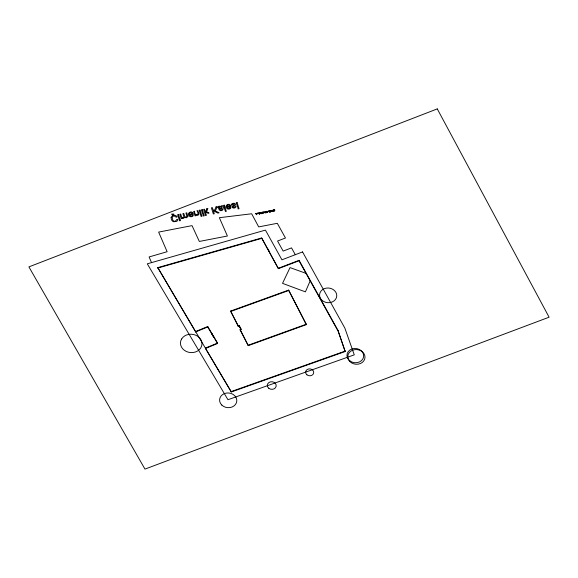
<?xml version="1.0" encoding="UTF-8"?>
<svg xmlns="http://www.w3.org/2000/svg" width="578" height="578" viewBox="0 0 578 578"><rect width="100%" height="100%" fill="white"/><g stroke="black" fill="none" stroke-linecap="round" stroke-linejoin="round"><path stroke-width="0.87" d="M262.484 212.307C262.159 214.835 261.458 211.497 262.296 212.458M260.938 213.094C260.1 214.351 261.552 211.786 260.158 212.971C261.14 212.14 259.984 214.59 261.119 213.08M259.269 213.275L259.659 214.019L259.768 213.036M195.66 331.924L195.704 331.49L207.74 326.527L207.697 326.967L195.66 331.924L157.78 267.621L261.653 237.97L278.408 268.662L299.028 260.765L299.079 260.331L278.452 268.228M299.079 260.331L337.87 330.197L345.182 351.511L231.308 391.956L205.479 348.469L205.53 348.028L217.559 343.072L207.74 326.527M205.479 348.469L217.516 343.505L212.025 333.961M211.974 334.402L212.133 333.918M213.867 337.595L214.026 337.111M217.516 343.505L217.559 343.072M238.23 326.303L230.6 311.072L288.61 290.105L306.311 324.222L306.268 324.655L248.258 345.63L240.094 329.894L241.084 329.12L239.227 325.53L238.23 326.303L239.227 325.53M231.308 391.956L157.78 267.621M240.108 327.762L240.152 327.321M240.094 329.894L241.084 329.12M256.271 213.853L256.668 214.597L257.044 213.166L256.61 214.749L255.707 213.427M256.776 213.614L256.155 213.925L255.91 213.39M257.976 212.986L257.81 213.398L257.781 213.029M258.901 212.805L259.154 213.347L259.746 213.231C260.252 210.797 259.984 216.981 258.706 212.849M261.711 213.571L261.162 212.372M261.69 213.766L261.335 212.336M262.441 212.726L262.239 213.188L261.935 212.877M248.258 345.63L240.137 329.453M262.896 212.039L263.127 213.13L262.723 212.068M263.171 212.935L263.387 211.945M263.091 213L263.734 212.863L263.561 211.909M278.408 268.662L261.653 237.97M265.143 212.328L265.23 213.101L264.89 212.401M264.934 212.48C265.418 211.201 264.059 212.733 264.955 212.285M264.869 212.596L264.457 212.039L265.244 211.736M265.121 212.531L265.396 211.851M265.223 211.931L265.41 211.519M265.584 212.285L265.562 211.62M267 211.931L266.516 212.639M266.494 212.834L266.696 211.302M267.824 212.386L266.884 211.266M268.459 211.143L268.206 211.006M268.438 211.338L268.402 210.97M270.287 211.302L270.49 211.974L269.63 212.227L269.276 210.804M269.493 211.107L270.244 211.31L269.615 211.526L269.514 210.912M269.666 211.678L270.352 211.851L269.774 212.047L269.637 211.331M272.505 210.999L271.609 210.349M272.484 211.194C271.212 211.584 273.604 211.273 271.87 210.428M271.848 210.63L272.527 210.175M273.596 209.966L273.669 211.049L272.867 210.782M273.539 210.58L273.329 211.042L273.033 210.732M273.524 210.811L272.686 210.529L273.416 210.002M273.986 209.893L274.218 210.984L273.813 209.922M274.182 210.717L274.629 210.724L274.478 209.792M274.218 210.984L274.832 210.717L274.651 209.763M306.268 324.655L288.61 290.105M345.182 351.511L337.87 330.197M310.307 280.547L305.401 291.861L282.534 283.357L290.033 267.6L306.383 273.488M270.266 211.497L270.215 210.898L269.261 210.999M230.557 311.513L288.567 290.546M248.302 345.189L306.311 324.222M231.359 391.523L345.225 351.07M157.736 268.062L261.603 238.411M260.44 212.494L260.945 212.538M271.595 210.544L272.549 210.5M256.249 214.048L256.733 213.954M259.247 213.47L259.732 213.376M262.434 212.957L261.856 212.928M267.585 212.625L266.978 212.126M207.697 326.967L212.083 334.359M299.028 260.765L337.827 330.638M295.3 254.696L291.514 247.883L283.148 251.09L277.556 241.026L285.467 237.999L277.31 223.303L258.698 226.901L251.668 213.773L219.358 217.696L227.407 236.012L199.323 241.445L192.033 225.63L158.639 232.089L167.136 251.712L149.117 256.95L151.53 262.614M267.852 248.916L269.507 251.885M239.176 325.97L241.04 329.554M230.6 311.072L238.281 325.869M189.302 213.781L189.36 214.46L193.211 213.679L193.16 215.717A2.218 1.893 6.1 0 1 192.142 216.533L191.137 216.736A2.276 1.936 6.1 0 1 189.721 216.403C185.993 214.301 190.776 209.814 192.965 212.986L192.091 213.268L190.444 212.632L189.302 213.781M226.916 206.144L226.973 206.823L230.817 206.043L230.774 208.08A2.218 1.893 6.1 0 1 229.755 208.896L228.751 209.099A2.276 1.936 6.1 0 1 227.335 208.766C223.607 206.664 228.389 202.177 230.579 205.349L229.704 205.631L228.057 204.995L226.916 206.144M232.24 204.706L232.226 205.132L231.323 205.19C231.005 202.777 235.961 202.459 235.593 204.988C232.038 205.631 232.724 209.2 235.152 206.404L236.034 206.332C236.221 208.318 232.269 208.817 232.031 206.78C233.382 205.537 236.315 203.153 232.414 204.359L232.24 204.706M171.102 217.566L171.413 219.748L172.533 221.164A2.977 2.536 6.1 0 0 173.747 221.714L176.536 221.417A2.709 2.305 6.1 0 0 177.684 220.211L177.843 219.38L176.854 219.38C172.569 226.431 169.477 211.627 176.29 217.241L177.171 216.844L176.073 215.753A2.811 2.391 6.1 0 0 174.643 215.312L172.165 215.919L171.102 217.566M198.883 214.055L197.943 215.356L195.631 215.081L195.834 215.717L195.046 215.876L193.644 211.425L194.519 211.252C194.064 216.28 200.66 215.673 196.961 210.753L197.835 210.573L198.883 214.055M218 207.191C217.884 209.915 221.88 207.661 222.284 209.243L221.266 209.995L219.654 209.424L218.831 209.698C222.125 212.704 224.604 208.831 222.429 205.58L221.519 205.768L221.511 206.353L219.019 206.194L218 207.191M173.248 214.583L172.576 215.016L173.06 215.71L173.711 215.572L173.862 214.098L171.709 214.055L171.919 214.532L173.248 214.583M212.971 335.558L212.971 336.071L212.971 335.558M270.807 210.948L271.422 211.324L270.807 210.948M187.879 216.555L186.651 217.689A1.835 1.561 6.1 0 1 185.249 217.509L184.808 217.234L183.602 218.303A1.879 1.604 6.1 0 1 182.178 218.137L181.803 217.899L182.005 218.52L181.217 218.679L179.816 214.236L180.69 214.055L181.622 216.894L182.46 217.66A1.322 1.127 6.1 0 0 183.594 217.545L183.876 216.952L182.886 213.607L183.761 213.434L184.852 216.591A1.17 0.997 6.1 0 0 185.726 217.097L186.947 216.461L185.943 212.993L186.81 212.812L187.879 216.555M270.634 210.905C271.118 212.856 272.31 209.85 270.634 210.905M192.525 214.994C192.322 216.447 190.003 216.396 189.606 215.067L192.481 214.481L192.525 214.994M230.138 207.358C229.936 208.81 227.616 208.759 227.219 207.43L230.095 206.845L230.138 207.358M206.801 208.752L205.811 211.375L205.031 210.992L204.475 209.229L203.601 209.402L205.537 215.543L206.411 215.37L205.306 211.866L207.95 213.253L209.077 213.029L206.584 211.779L207.878 208.535L206.801 208.752M216.056 206.873L214.496 210.5L213.022 209.756L212.35 207.625L211.411 207.82L213.347 213.961L214.286 213.766L213.325 210.724L217.827 213.051L219.105 212.791L215.334 210.912L217.299 206.621L216.056 206.873M219.091 206.996L218.99 207.553A0.773 0.657 6.1 0 0 219.416 208.001L221.974 208.051L220.767 206.642L219.091 206.996M272.903 210.435L273.481 210.652L272.961 210.399M181.593 339.04L181.499 339.156A10.78 9.183 6.1 0 0 191.094 352.609A10.78 9.183 6.1 0 0 201.014 339.9A10.78 9.183 6.1 0 0 183.038 337.191L181.593 339.04M437.271 108.895L28.9 266.892L144.97 469.105L549.1 317.199L437.271 108.895M302.554 251.921L281.934 259.818L265.432 230.102L147.282 263.828L227.97 399.716L354.271 354.849L344.842 328.073L302.554 251.921M178.486 214.503L177.612 214.684L179.014 219.127L179.888 218.954L178.486 214.503M200.031 210.132L199.157 210.305L201.093 216.447L201.968 216.273L200.031 210.132M202.264 209.677L201.39 209.85L202.791 214.301L203.666 214.127L202.264 209.677M224.365 205.19L223.491 205.363L225.427 211.512L226.301 211.331L224.365 205.19M237.11 202.603L236.236 202.777L237.637 207.227L238.512 207.054L237.11 202.603M180.148 219.777L179.274 219.958L179.548 220.825L180.423 220.644L180.148 219.777M203.926 214.951L203.051 215.124L203.326 215.999L204.2 215.818L203.926 214.951M238.772 207.878L237.898 208.051L238.172 208.918L239.046 208.745L238.772 207.878M221.829 405.091A8.634 7.355 6.1 0 0 236.409 402.794A8.634 7.355 6.1 0 0 226.359 393.069A8.634 7.355 6.1 0 0 221.829 405.091M321.787 300.127A8.634 7.355 6.1 0 0 336.367 297.836A8.634 7.355 6.1 0 0 326.324 288.111A8.634 7.355 6.1 0 0 321.787 300.127M350.015 361.684A8.634 7.355 6.1 0 0 364.595 359.386A8.634 7.355 6.1 0 0 354.545 349.668A8.634 7.355 6.1 0 0 350.015 361.684M350.225 361.134A8.374 7.131 6.1 0 0 363.613 356.792A8.374 7.131 6.1 0 0 352.125 348.917A8.374 7.131 6.1 0 0 350.225 361.134M306.932 374.811A4.06 3.461 6.1 0 0 313.63 373.193A4.06 3.461 6.1 0 0 308.442 368.995A4.06 3.461 6.1 0 0 306.932 374.811M268.77 388.264A4.458 3.793 6.1 0 0 276.111 386.458A4.458 3.793 6.1 0 0 270.396 381.87A4.458 3.793 6.1 0 0 268.77 388.264"/></g></svg>
